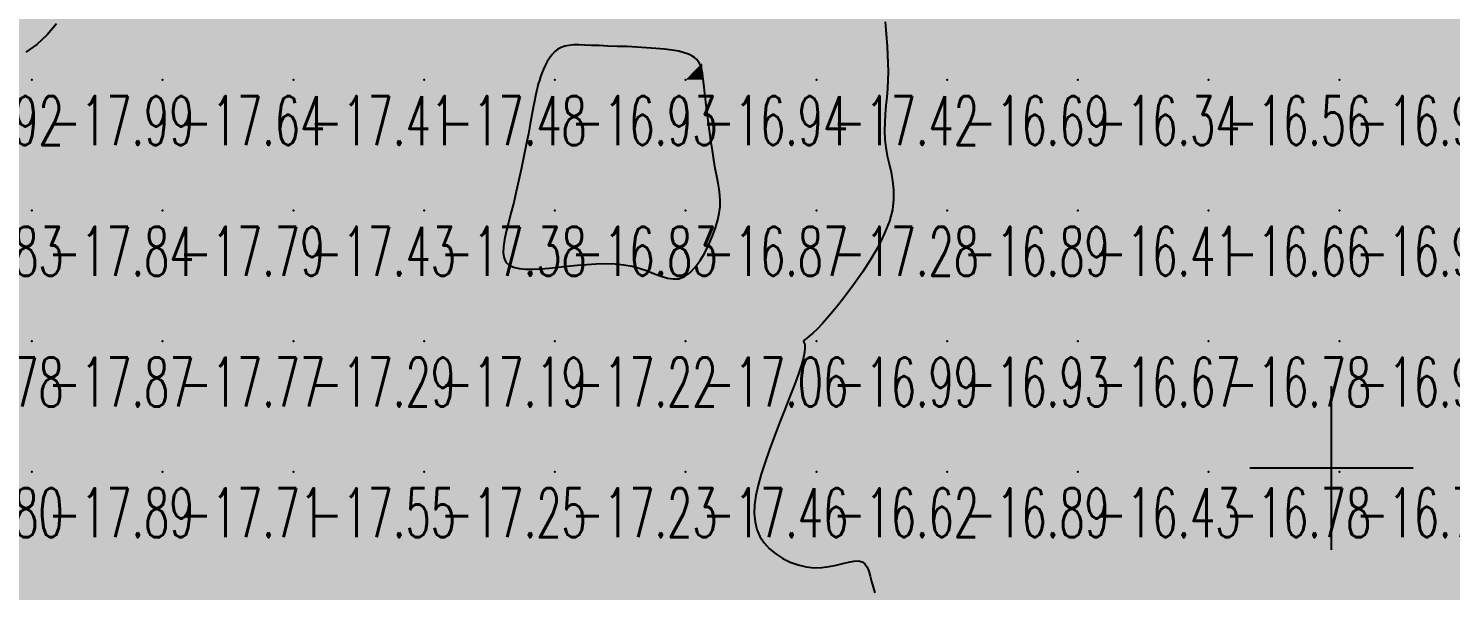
# Model space of a CAD drawing. Header units: millimetres. Extents: x 88261 to 90953, y 390274 to 392322.
# Drawn here: x 89400 to 89508.8, y 391238.2 to 391281.2 of the extents above; entities that cross this region are included whole.
import ezdxf
from ezdxf.enums import TextEntityAlignment as Align

# ---------------------------------------------------------------- set-up
doc = ezdxf.new("R2010")
doc.units = ezdxf.units.MM
doc.header["$LTSCALE"] = 25
for name, color, linetype in [('Carroyage(1)_Croix', 7, 'Continuous'), ('CN_03_00', 7, 'Continuous'), ('COTEAlt', 7, 'Continuous'), ('TN_COLORIAGE', 7, 'Continuous')]:
    doc.layers.add(name, color=color, linetype=linetype)
doc.styles.add('Simplex 1.0', font='Simplex.shx', dxfattribs={"width": 0.99, "height": 2.5})
doc.styles.get("Standard").update_dxf_attribs({"font": 'times.ttf'})

# ---------------------------------------------------------------- blocks, each defined once
blk = doc.blocks.new('COTE')
at = {"color": 0}
blk.add_point((0, 0), dxfattribs=at)
at = {"layer": 'COTEAlt'}
blk.add_attdef('ALT', text='', height=3.75, dxfattribs=at).set_placement((1.25, -1.25), align=Align.TOP_LEFT)

msp = doc.modelspace()

# ---------------------------------------------------------------- linework, layer by layer
at = {"layer": 'Carroyage(1)_Croix'}
for p, q in [((89499.65, 391241.29), (89499.65, 391253.79)), ((89493.4, 391247.54), (89505.9, 391247.54))]:
    msp.add_line(p, q, dxfattribs=at)
at = {"layer": 'CN_03_00', "flags": 128}
for points, elevation in [([(89402.13, 391281.52), (89401.41, 391280.68), (89400.63, 391279.94), (89399.78, 391279.34)], -18), ([(89465.52, 391281.68), (89465.56, 391281.05), (89465.61, 391280.42), (89465.66, 391279.78), (89465.69, 391279.15), (89465.72, 391278.5), (89465.73, 391277.86), (89465.72, 391277.21), (89465.68, 391276.56), (89465.63, 391275.91), (89465.57, 391275.26), (89465.52, 391274.61), (89465.48, 391273.96), (89465.47, 391273.32), (89465.49, 391272.68), (89465.55, 391272.05), (89465.67, 391271.43), (89465.81, 391270.8), (89465.96, 391270.17), (89466.08, 391269.51), (89466.16, 391268.81), (89466.16, 391268.07), (89466.06, 391267.28), (89465.84, 391266.42), (89465.47, 391265.49), (89464.99, 391264.51), (89464.41, 391263.51), (89463.77, 391262.51), (89463.1, 391261.55), (89462.43, 391260.65), (89461.79, 391259.84), (89461.21, 391259.15), (89460.72, 391258.59), (89460.3, 391258.16), (89459.97, 391257.84), (89459.71, 391257.62), (89459.51, 391257.46), (89459.38, 391257.36), (89459.29, 391257.3), (89459.26, 391257.26), (89459.26, 391257.22), (89459.29, 391257.17), (89459.33, 391257.08), (89459.36, 391256.93), (89459.37, 391256.71), (89459.35, 391256.4), (89459.26, 391255.98), (89459.11, 391255.43), (89458.88, 391254.73), (89458.58, 391253.91), (89458.23, 391253), (89457.84, 391252.02), (89457.44, 391251), (89457.04, 391249.97), (89456.66, 391248.95), (89456.32, 391247.98), (89456.02, 391247.07), (89455.79, 391246.22), (89455.62, 391245.44), (89455.52, 391244.71), (89455.5, 391244.04), (89455.56, 391243.42), (89455.7, 391242.84), (89455.93, 391242.31), (89456.26, 391241.81), (89456.67, 391241.36), (89457.15, 391240.96), (89457.68, 391240.62), (89458.25, 391240.34), (89458.85, 391240.12), (89459.46, 391239.98), (89460.07, 391239.91), (89460.66, 391239.92), (89461.22, 391240), (89461.76, 391240.1), (89462.26, 391240.23), (89462.71, 391240.34), (89463.12, 391240.41), (89463.46, 391240.43), (89463.75, 391240.37), (89463.96, 391240.21), (89464.13, 391239.96), (89464.25, 391239.64), (89464.36, 391239.27), (89464.46, 391238.86), (89464.58, 391238.43), (89464.73, 391238)], -17)]:
    msp.add_lwpolyline(points, dxfattribs=dict(at, elevation=elevation))
at = {"layer": 'CN_03_00', "elevation": -17, "flags": 128}
msp.add_lwpolyline([(89446.77, 391262.81), (89447.34, 391262.61), (89447.87, 391262.4), (89448.37, 391262.21), (89448.85, 391262.07), (89449.3, 391262), (89449.74, 391262.02), (89450.17, 391262.18), (89450.58, 391262.48), (89450.98, 391262.9), (89451.36, 391263.42), (89451.71, 391264.01), (89452.03, 391264.64), (89452.31, 391265.29), (89452.54, 391265.92), (89452.71, 391266.51), (89452.82, 391267.04), (89452.88, 391267.52), (89452.9, 391267.97), (89452.87, 391268.41), (89452.82, 391268.86), (89452.73, 391269.33), (89452.63, 391269.86), (89452.52, 391270.44), (89452.41, 391271.1), (89452.3, 391271.83), (89452.18, 391272.59), (89452.08, 391273.37), (89451.97, 391274.14), (89451.88, 391274.88), (89451.79, 391275.56), (89451.72, 391276.17), (89451.66, 391276.68), (89451.62, 391277.1), (89451.57, 391277.45), (89451.54, 391277.74), (89451.49, 391277.97), (89451.45, 391278.17), (89451.39, 391278.33), (89451.31, 391278.49), (89451.22, 391278.64), (89451.1, 391278.79), (89450.94, 391278.93), (89450.73, 391279.07), (89450.46, 391279.19), (89450.13, 391279.31), (89449.72, 391279.42), (89449.22, 391279.51), (89448.64, 391279.58), (89447.98, 391279.64), (89447.26, 391279.69), (89446.52, 391279.73), (89445.76, 391279.77), (89445.01, 391279.79), (89444.3, 391279.82), (89443.64, 391279.85), (89443.05, 391279.87), (89442.53, 391279.89), (89442.07, 391279.9), (89441.67, 391279.9), (89441.32, 391279.86), (89441, 391279.8), (89440.72, 391279.71), (89440.47, 391279.57), (89440.24, 391279.39), (89440.03, 391279.16), (89439.83, 391278.9), (89439.66, 391278.63), (89439.51, 391278.33), (89439.37, 391278.04), (89439.25, 391277.74), (89439.14, 391277.46), (89439.06, 391277.19), (89438.98, 391276.93), (89438.91, 391276.66), (89438.84, 391276.36), (89438.77, 391276.01), (89438.69, 391275.6), (89438.6, 391275.12), (89438.49, 391274.55), (89438.36, 391273.87), (89438.22, 391273.11), (89438.06, 391272.28), (89437.88, 391271.4), (89437.7, 391270.5), (89437.5, 391269.59), (89437.3, 391268.7), (89437.1, 391267.85), (89436.89, 391267.04), (89436.7, 391266.3), (89436.53, 391265.62), (89436.4, 391265.01), (89436.32, 391264.47), (89436.3, 391264), (89436.36, 391263.6), (89436.51, 391263.29), (89436.75, 391263.05), (89437.09, 391262.89), (89437.51, 391262.79), (89438, 391262.74), (89438.56, 391262.74), (89439.17, 391262.77), (89439.82, 391262.83), (89440.51, 391262.9), (89441.22, 391262.97), (89441.95, 391263.05), (89442.68, 391263.11), (89443.41, 391263.16), (89444.14, 391263.17), (89444.85, 391263.16), (89445.53, 391263.09), (89446.17, 391262.98), (89446.77, 391262.81)], close=True, dxfattribs=at)
at = {"layer": 'TN_COLORIAGE', "color": 203}
for points in [[(89400.25, 391287.24, -18), (89391.92, 391278.91, -18), (89390.25, 391287.24, -18), (89390.25, 391279.66, -18)], [(89391.92, 391278.91, -18.41), (89400.25, 391277.47, -18.41), (89400.25, 391287.24, -18.41)], [(89405.79, 391287.24, -18.41), (89400.25, 391277.47, -18.41), (89400.25, 391287.24, -18.41)]]:
    msp.add_solid(points, dxfattribs=at)
at = {"layer": 'TN_COLORIAGE', "color": 193}
for points in [[(89400.25, 391277.24, -17.67), (89410.25, 391277.24, -17.67), (89410.25, 391287.24, -17.67)], [(89400.25, 391277.47, -17.67), (89405.79, 391287.24, -17.67), (89400.25, 391277.24, -17.67), (89410.25, 391287.24, -17.67)], [(89410.25, 391277.24, -17.45), (89420.25, 391277.24, -17.45), (89420.25, 391287.24, -17.45)], [(89410.25, 391287.24, -17.45), (89410.25, 391277.24, -17.45), (89420.25, 391287.24, -17.45)], [(89420.25, 391277.24, -17.83), (89430.25, 391277.24, -17.83), (89430.25, 391287.24, -17.83)], [(89420.25, 391287.24, -17.83), (89420.25, 391277.24, -17.83), (89430.25, 391287.24, -17.83)], [(89430.25, 391277.24, -17), (89438.98, 391277.24, -17), (89440.25, 391287.24, -17), (89440.25, 391280.09, -17)], [(89430.25, 391287.24, -17.17), (89430.25, 391277.24, -17.17), (89440.25, 391287.24, -17.17)], [(89450.25, 391287.24, -17), (89442.84, 391279.83, -17), (89440.25, 391287.24, -17), (89440.25, 391280.09, -17)], [(89442.84, 391279.83, -17.2), (89450.25, 391279.68, -17.2), (89450.25, 391287.24, -17.2)], [(89460.25, 391287.24, -17), (89451.51, 391278.51, -17), (89450.25, 391287.24, -17), (89450.25, 391279.68, -17)], [(89460.25, 391287.24, -17), (89451.51, 391278.51, -17), (89460.25, 391277.24, -17), (89451.57, 391277.24, -17)], [(89460.25, 391287.24, -17), (89465.47, 391287.24, -17), (89460.25, 391277.24, -17), (89465.36, 391282.35, -17)], [(89465.36, 391282.35, -17.42), (89466, 391277.24, -17.42), (89460.25, 391277.24, -17.42)], [(89400.25, 391277.47, -17.92), (89391.92, 391278.91, -17.92), (89400.25, 391277.24, -17.92), (89390.25, 391277.24, -17.92)], [(89390.25, 391267.24, -17.99), (89400.25, 391267.24, -17.99), (89400.25, 391277.24, -17.99)], [(89390.25, 391277.24, -17.99), (89390.25, 391267.24, -17.99), (89400.25, 391277.24, -17.99)], [(89400.25, 391267.24, -17.64), (89410.25, 391267.24, -17.64), (89410.25, 391277.24, -17.64)], [(89400.25, 391277.24, -17.64), (89400.25, 391267.24, -17.64), (89410.25, 391277.24, -17.64)], [(89410.25, 391267.24, -17.41), (89420.25, 391267.24, -17.41), (89420.25, 391277.24, -17.41)], [(89410.25, 391277.24, -17.41), (89410.25, 391267.24, -17.41), (89420.25, 391277.24, -17.41)], [(89420.25, 391267.24, -17.48), (89430.25, 391267.24, -17.48), (89430.25, 391277.24, -17.48)], [(89420.25, 391277.24, -17.48), (89420.25, 391267.24, -17.48), (89430.25, 391277.24, -17.48)], [(89430.25, 391277.24, -17), (89438.98, 391277.24, -17), (89430.25, 391267.24, -17), (89438.71, 391275.71, -17)], [(89452.55, 391269.54, -17.42), (89451.57, 391277.24, -17.42), (89460.25, 391277.24, -17.42)], [(89460.25, 391277.24, -17), (89452.55, 391269.54, -17), (89460.25, 391267.24, -17), (89453.37, 391267.24, -17)], [(89460.25, 391277.24, -17), (89466, 391277.24, -17), (89460.25, 391267.24, -17), (89464.97, 391271.96, -17)], [(89437.11, 391267.24, -17.38), (89438.71, 391275.71, -17.38), (89430.25, 391267.24, -17.38)], [(89464.97, 391271.96, -17.28), (89467.46, 391267.24, -17.28), (89460.25, 391267.24, -17.28)], [(89390.25, 391257.24, -17.84), (89400.25, 391257.24, -17.84), (89400.25, 391267.24, -17.84)], [(89390.25, 391267.24, -17.84), (89390.25, 391257.24, -17.84), (89400.25, 391267.24, -17.84)], [(89400.25, 391257.24, -17.79), (89410.25, 391257.24, -17.79), (89410.25, 391267.24, -17.79)], [(89400.25, 391267.24, -17.79), (89400.25, 391257.24, -17.79), (89410.25, 391267.24, -17.79)], [(89410.25, 391257.24, -17.43), (89420.25, 391257.24, -17.43), (89420.25, 391267.24, -17.43)], [(89410.25, 391267.24, -17.43), (89410.25, 391257.24, -17.43), (89420.25, 391267.24, -17.43)], [(89420.25, 391257.24, -17.38), (89430.25, 391257.24, -17.38), (89430.25, 391267.24, -17.38)], [(89420.25, 391267.24, -17.38), (89420.25, 391257.24, -17.38), (89430.25, 391267.24, -17.38)], [(89430.25, 391267.24, -17), (89437.11, 391267.24, -17), (89430.25, 391257.24, -17), (89435.42, 391262.41, -17)], [(89460.25, 391267.24, -17), (89460.25, 391257.6, -17), (89450.25, 391257.24, -17), (89458.82, 391257.24, -17)], [(89460.25, 391267.24, -17), (89453.37, 391267.24, -17), (89450.25, 391257.24, -17), (89450.25, 391260.55, -17)], [(89467.46, 391267.24, -17.28), (89460.25, 391257.6, -17.28), (89460.25, 391267.24, -17.28)], [(89440.25, 391257.24, -17), (89440.25, 391262.84, -17), (89430.25, 391257.24, -17), (89435.42, 391262.41, -17)], [(89440.25, 391257.24, -17), (89446.63, 391263.62, -17), (89450.25, 391257.24, -17), (89450.25, 391260.55, -17)], [(89440.25, 391262.84, -17.22), (89446.63, 391263.62, -17.22), (89440.25, 391257.24, -17.22)], [(89390.25, 391247.24, -17.87), (89400.25, 391247.24, -17.87), (89400.25, 391257.24, -17.87)], [(89390.25, 391257.24, -17.87), (89390.25, 391247.24, -17.87), (89400.25, 391257.24, -17.87)], [(89400.25, 391247.24, -17.77), (89410.25, 391247.24, -17.77), (89410.25, 391257.24, -17.77)], [(89400.25, 391257.24, -17.77), (89400.25, 391247.24, -17.77), (89410.25, 391257.24, -17.77)], [(89410.25, 391247.24, -17.29), (89420.25, 391247.24, -17.29), (89420.25, 391257.24, -17.29)], [(89410.25, 391257.24, -17.29), (89410.25, 391247.24, -17.29), (89420.25, 391257.24, -17.29)], [(89420.25, 391247.24, -17.19), (89430.25, 391247.24, -17.19), (89430.25, 391257.24, -17.19)], [(89420.25, 391257.24, -17.19), (89420.25, 391247.24, -17.19), (89430.25, 391257.24, -17.19)], [(89430.25, 391247.24, -17.22), (89440.25, 391247.24, -17.22), (89440.25, 391257.24, -17.22)], [(89430.25, 391257.24, -17.22), (89430.25, 391247.24, -17.22), (89440.25, 391257.24, -17.22)], [(89440.25, 391247.24, -17.06), (89450.25, 391247.24, -17.06), (89450.25, 391257.24, -17.06)], [(89440.25, 391257.24, -17.06), (89440.25, 391247.24, -17.06), (89450.25, 391257.24, -17.06)], [(89450.25, 391247.24, -17), (89460.03, 391257.02, -17), (89450.25, 391257.24, -17), (89458.82, 391257.24, -17)], [(89455.74, 391247.24, -17.46), (89460.03, 391257.02, -17.46), (89450.25, 391247.24, -17.46)], [(89394.77, 391241.76, -17.8), (89390.25, 391240.43, -17.8), (89400.25, 391247.24, -17.8), (89390.25, 391247.24, -17.8)], [(89394.77, 391241.76, -17.59), (89392.11, 391237.24, -17.59), (89400.25, 391247.24, -17.59), (89400.25, 391237.24, -17.59)], [(89400.25, 391237.24, -17.71), (89410.25, 391237.24, -17.71), (89410.25, 391247.24, -17.71)], [(89400.25, 391247.24, -17.71), (89400.25, 391237.24, -17.71), (89410.25, 391247.24, -17.71)], [(89410.25, 391237.24, -17.55), (89420.25, 391237.24, -17.55), (89420.25, 391247.24, -17.55)], [(89410.25, 391247.24, -17.55), (89410.25, 391237.24, -17.55), (89420.25, 391247.24, -17.55)], [(89420.25, 391237.24, -17.25), (89430.25, 391237.24, -17.25), (89430.25, 391247.24, -17.25)], [(89420.25, 391247.24, -17.25), (89420.25, 391237.24, -17.25), (89430.25, 391247.24, -17.25)], [(89430.25, 391237.24, -17.23), (89440.25, 391237.24, -17.23), (89440.25, 391247.24, -17.23)], [(89430.25, 391247.24, -17.23), (89430.25, 391237.24, -17.23), (89440.25, 391247.24, -17.23)], [(89440.25, 391237.24, -17.46), (89450.25, 391237.24, -17.46), (89450.25, 391247.24, -17.46)], [(89440.25, 391247.24, -17.46), (89440.25, 391237.24, -17.46), (89450.25, 391247.24, -17.46)], [(89450.25, 391247.24, -17), (89455.74, 391247.24, -17), (89450.25, 391237.24, -17), (89454.9, 391241.89, -17)], [(89450.25, 391237.24, -17), (89454.9, 391241.89, -17), (89460.25, 391237.24, -17), (89460.25, 391239.02, -17)], [(89464.24, 391237.24, -17.08), (89464.5, 391241.49, -17.08), (89460.25, 391237.24, -17.08)], [(89460.25, 391239.02, -17.08), (89464.5, 391241.49, -17.08), (89460.25, 391237.24, -17.08)]]:
    msp.add_solid(points, dxfattribs=at)
at = {"layer": 'TN_COLORIAGE', "color": 183}
for points in [[(89466, 391277.24, -16.6), (89465.36, 391282.35, -16.6), (89470.25, 391277.24, -16.6), (89470.25, 391287.24, -16.6)], [(89470.25, 391277.24, -16.98), (89480.25, 391277.24, -16.98), (89480.25, 391287.24, -16.98)], [(89470.25, 391287.24, -16.98), (89470.25, 391277.24, -16.98), (89480.25, 391287.24, -16.98)], [(89489.97, 391287.24, -16.34), (89490.24, 391287.23, -16.34), (89480.25, 391287.24, -16.34), (89480.25, 391277.24, -16.34)], [(89490.25, 391287.22, -16.34), (89490.24, 391287.23, -16.34), (89490.25, 391277.24, -16.34), (89480.25, 391277.24, -16.34)], [(89490.25, 391277.24, -16.62), (89500.25, 391277.24, -16.62), (89500.25, 391287.24, -16.62)], [(89490.27, 391287.24, -16.56), (89490.25, 391287.22, -16.56), (89500.25, 391287.24, -16.56), (89490.25, 391277.24, -16.56)], [(89500.25, 391277.24, -16.81), (89510.25, 391277.24, -16.81), (89510.25, 391287.24, -16.81)], [(89500.25, 391287.24, -16.81), (89500.25, 391277.24, -16.81), (89510.25, 391287.24, -16.81)], [(89440.25, 391280.09, -16.93), (89438.98, 391277.24, -16.93), (89440.25, 391277.24, -16.93)], [(89440.25, 391280.09, -16.93), (89442.84, 391279.83, -16.93), (89440.25, 391277.24, -16.93)], [(89450.25, 391279.68, -16.93), (89442.84, 391279.83, -16.93), (89450.25, 391277.24, -16.93), (89440.25, 391277.24, -16.93)], [(89450.25, 391279.68, -16.94), (89451.51, 391278.51, -16.94), (89450.25, 391277.24, -16.94)], [(89451.57, 391277.24, -16.94), (89451.51, 391278.51, -16.94), (89450.25, 391277.24, -16.94)], [(89438.71, 391275.71, -16.83), (89437.11, 391267.24, -16.83), (89440.25, 391277.24, -16.83), (89440.25, 391267.24, -16.83)], [(89438.71, 391275.71, -16.93), (89438.98, 391277.24, -16.93), (89440.25, 391277.24, -16.93)], [(89440.25, 391267.24, -16.94), (89450.25, 391267.24, -16.94), (89450.25, 391277.24, -16.94)], [(89440.25, 391277.24, -16.94), (89440.25, 391267.24, -16.94), (89450.25, 391277.24, -16.94)], [(89451.57, 391277.24, -16.87), (89452.55, 391269.54, -16.87), (89450.25, 391277.24, -16.87), (89450.25, 391267.24, -16.87)], [(89467.46, 391267.24, -16.69), (89464.97, 391271.96, -16.69), (89470.25, 391267.24, -16.69), (89470.25, 391277.24, -16.69)], [(89464.97, 391271.96, -16.69), (89466, 391277.24, -16.69), (89470.25, 391277.24, -16.69)], [(89470.25, 391267.24, -16.34), (89480.25, 391267.24, -16.34), (89480.25, 391277.24, -16.34)], [(89470.25, 391277.24, -16.34), (89470.25, 391267.24, -16.34), (89480.25, 391277.24, -16.34)], [(89480.25, 391267.24, -16.56), (89490.25, 391267.24, -16.56), (89490.25, 391277.24, -16.56)], [(89480.25, 391277.24, -16.56), (89480.25, 391267.24, -16.56), (89490.25, 391277.24, -16.56)], [(89490.25, 391267.24, -16.93), (89500.25, 391267.24, -16.93), (89500.25, 391277.24, -16.93)], [(89490.25, 391277.24, -16.93), (89490.25, 391267.24, -16.93), (89500.25, 391277.24, -16.93)], [(89500.25, 391267.24, -16.79), (89510.25, 391267.24, -16.79), (89510.25, 391277.24, -16.79)], [(89500.25, 391277.24, -16.79), (89500.25, 391267.24, -16.79), (89510.25, 391277.24, -16.79)], [(89453.37, 391267.24, -16.87), (89452.55, 391269.54, -16.87), (89450.25, 391267.24, -16.87)], [(89435.42, 391262.41, -16.83), (89440.25, 391262.84, -16.83), (89440.25, 391267.24, -16.83)], [(89435.42, 391262.41, -16.83), (89437.11, 391267.24, -16.83), (89440.25, 391267.24, -16.83)], [(89446.63, 391263.62, -16.83), (89440.25, 391262.84, -16.83), (89450.25, 391267.24, -16.83), (89440.25, 391267.24, -16.83)], [(89450.25, 391260.55, -16.87), (89446.63, 391263.62, -16.87), (89450.25, 391267.24, -16.87)], [(89450.25, 391260.55, -16.87), (89453.37, 391267.24, -16.87), (89450.25, 391267.24, -16.87)], [(89460.25, 391257.24, -16.89), (89470.25, 391257.24, -16.89), (89470.25, 391267.24, -16.89)], [(89460.25, 391257.6, -16.89), (89467.46, 391267.24, -16.89), (89460.25, 391257.24, -16.89), (89470.25, 391267.24, -16.89)], [(89470.25, 391257.24, -16.41), (89480.25, 391257.24, -16.41), (89480.25, 391267.24, -16.41)], [(89470.25, 391267.24, -16.41), (89470.25, 391257.24, -16.41), (89480.25, 391267.24, -16.41)], [(89480.25, 391257.24, -16.66), (89490.25, 391257.24, -16.66), (89490.25, 391267.24, -16.66)], [(89480.25, 391267.24, -16.66), (89480.25, 391257.24, -16.66), (89490.25, 391267.24, -16.66)], [(89490.25, 391257.24, -16.9), (89500.25, 391257.24, -16.9), (89500.25, 391267.24, -16.9)], [(89490.25, 391267.24, -16.9), (89490.25, 391257.24, -16.9), (89500.25, 391267.24, -16.9)], [(89500.25, 391257.24, -16.59), (89510.25, 391257.24, -16.59), (89510.25, 391267.24, -16.59)], [(89500.25, 391267.24, -16.59), (89500.25, 391257.24, -16.59), (89510.25, 391267.24, -16.59)], [(89458.82, 391257.24, -16.99), (89460.25, 391257.6, -16.99), (89460.25, 391257.24, -16.99)], [(89460.03, 391257.02, -16.62), (89455.74, 391247.24, -16.62), (89460.25, 391257.24, -16.62), (89460.25, 391247.24, -16.62)], [(89458.82, 391257.24, -16.99), (89460.03, 391257.02, -16.99), (89460.25, 391257.24, -16.99)], [(89460.25, 391247.24, -16.93), (89470.25, 391247.24, -16.93), (89470.25, 391257.24, -16.93)], [(89460.25, 391257.24, -16.93), (89460.25, 391247.24, -16.93), (89470.25, 391257.24, -16.93)], [(89470.25, 391247.24, -16.67), (89480.25, 391247.24, -16.67), (89480.25, 391257.24, -16.67)], [(89470.25, 391257.24, -16.67), (89470.25, 391247.24, -16.67), (89480.25, 391257.24, -16.67)], [(89480.25, 391247.24, -16.78), (89490.25, 391247.24, -16.78), (89490.25, 391257.24, -16.78)], [(89480.25, 391257.24, -16.78), (89480.25, 391247.24, -16.78), (89490.25, 391257.24, -16.78)], [(89490.25, 391247.24, -16.94), (89500.25, 391247.24, -16.94), (89500.25, 391257.24, -16.94)], [(89490.25, 391257.24, -16.94), (89490.25, 391247.24, -16.94), (89500.25, 391257.24, -16.94)], [(89500.25, 391247.24, -16.54), (89510.25, 391247.24, -16.54), (89510.25, 391257.24, -16.54)], [(89500.25, 391257.24, -16.54), (89500.25, 391247.24, -16.54), (89510.25, 391257.24, -16.54)], [(89460.25, 391239.02, -16.62), (89454.9, 391241.89, -16.62), (89460.25, 391247.24, -16.62)], [(89454.9, 391241.89, -16.62), (89455.74, 391247.24, -16.62), (89460.25, 391247.24, -16.62)], [(89464.5, 391241.49, -16.62), (89460.25, 391239.02, -16.62), (89470.25, 391247.24, -16.62), (89460.25, 391247.24, -16.62)], [(89464.5, 391241.49, -16.88), (89464.24, 391237.24, -16.88), (89470.25, 391247.24, -16.88), (89470.25, 391237.24, -16.88)], [(89470.25, 391237.24, -16.43), (89480.25, 391237.24, -16.43), (89480.25, 391247.24, -16.43)], [(89470.25, 391247.24, -16.43), (89470.25, 391237.24, -16.43), (89480.25, 391247.24, -16.43)], [(89480.25, 391237.24, -16.78), (89490.25, 391237.24, -16.78), (89490.25, 391247.24, -16.78)], [(89480.25, 391247.24, -16.78), (89480.25, 391237.24, -16.78), (89490.25, 391247.24, -16.78)], [(89490.25, 391237.24, -16.7), (89500.25, 391237.24, -16.7), (89500.25, 391247.24, -16.7)], [(89490.25, 391247.24, -16.7), (89490.25, 391237.24, -16.7), (89500.25, 391247.24, -16.7)], [(89500.25, 391237.24, -16.51), (89510.25, 391237.24, -16.51), (89510.25, 391247.24, -16.51)], [(89500.25, 391247.24, -16.51), (89500.25, 391237.24, -16.51), (89510.25, 391247.24, -16.51)]]:
    msp.add_solid(points, dxfattribs=at)

# ---------------------------------------------------------------- block references
at = {"layer": 'COTEAlt'}
ref = msp.add_blockref('COTE', (89390.25, 391277.24), dxfattribs=at)
ref.add_attrib('ALT', '-17.92', dxfattribs={"height": 3.75, "style": 'Simplex 1.0', "width": 0.6}).set_placement((89391.5, 391275.99), align=Align.TOP_LEFT)
ref = msp.add_blockref('COTE', (89400.25, 391277.24), dxfattribs=at)
ref.add_attrib('ALT', '-17.99', dxfattribs={"height": 3.75, "style": 'Simplex 1.0', "width": 0.6}).set_placement((89401.5, 391275.99), align=Align.TOP_LEFT)
ref = msp.add_blockref('COTE', (89410.25, 391277.24), dxfattribs=at)
ref.add_attrib('ALT', '-17.64', dxfattribs={"height": 3.75, "style": 'Simplex 1.0', "width": 0.6}).set_placement((89411.5, 391275.99), align=Align.TOP_LEFT)
ref = msp.add_blockref('COTE', (89420.25, 391277.24), dxfattribs=at)
ref.add_attrib('ALT', '-17.41', dxfattribs={"height": 3.75, "style": 'Simplex 1.0', "width": 0.6}).set_placement((89421.5, 391275.99), align=Align.TOP_LEFT)
ref = msp.add_blockref('COTE', (89430.25, 391277.24), dxfattribs=at)
ref.add_attrib('ALT', '-17.48', dxfattribs={"height": 3.75, "style": 'Simplex 1.0', "width": 0.6}).set_placement((89431.5, 391275.99), align=Align.TOP_LEFT)
ref = msp.add_blockref('COTE', (89440.25, 391277.24), dxfattribs=at)
ref.add_attrib('ALT', '-16.93', dxfattribs={"height": 3.75, "style": 'Simplex 1.0', "width": 0.6}).set_placement((89441.5, 391275.99), align=Align.TOP_LEFT)
ref = msp.add_blockref('COTE', (89450.25, 391277.24), dxfattribs=at)
ref.add_attrib('ALT', '-16.94', dxfattribs={"height": 3.75, "style": 'Simplex 1.0', "width": 0.6}).set_placement((89451.5, 391275.99), align=Align.TOP_LEFT)
ref = msp.add_blockref('COTE', (89460.25, 391277.24), dxfattribs=at)
ref.add_attrib('ALT', '-17.42', dxfattribs={"height": 3.75, "style": 'Simplex 1.0', "width": 0.6}).set_placement((89461.5, 391275.99), align=Align.TOP_LEFT)
ref = msp.add_blockref('COTE', (89470.25, 391277.24), dxfattribs=at)
ref.add_attrib('ALT', '-16.69', dxfattribs={"height": 3.75, "style": 'Simplex 1.0', "width": 0.6}).set_placement((89471.5, 391275.99), align=Align.TOP_LEFT)
ref = msp.add_blockref('COTE', (89480.25, 391277.24), dxfattribs=at)
ref.add_attrib('ALT', '-16.34', dxfattribs={"height": 3.75, "style": 'Simplex 1.0', "width": 0.6}).set_placement((89481.5, 391275.99), align=Align.TOP_LEFT)
ref = msp.add_blockref('COTE', (89490.25, 391277.24), dxfattribs=at)
ref.add_attrib('ALT', '-16.56', dxfattribs={"height": 3.75, "style": 'Simplex 1.0', "width": 0.6}).set_placement((89491.5, 391275.99), align=Align.TOP_LEFT)
ref = msp.add_blockref('COTE', (89500.25, 391277.24), dxfattribs=at)
ref.add_attrib('ALT', '-16.93', dxfattribs={"height": 3.75, "style": 'Simplex 1.0', "width": 0.6}).set_placement((89501.5, 391275.99), align=Align.TOP_LEFT)
ref = msp.add_blockref('COTE', (89390.25, 391267.24), dxfattribs=at)
ref.add_attrib('ALT', '-17.83', dxfattribs={"height": 3.75, "style": 'Simplex 1.0', "width": 0.6}).set_placement((89391.5, 391265.99), align=Align.TOP_LEFT)
ref = msp.add_blockref('COTE', (89400.25, 391267.24), dxfattribs=at)
ref.add_attrib('ALT', '-17.84', dxfattribs={"height": 3.75, "style": 'Simplex 1.0', "width": 0.6}).set_placement((89401.5, 391265.99), align=Align.TOP_LEFT)
ref = msp.add_blockref('COTE', (89410.25, 391267.24), dxfattribs=at)
ref.add_attrib('ALT', '-17.79', dxfattribs={"height": 3.75, "style": 'Simplex 1.0', "width": 0.6}).set_placement((89411.5, 391265.99), align=Align.TOP_LEFT)
ref = msp.add_blockref('COTE', (89420.25, 391267.24), dxfattribs=at)
ref.add_attrib('ALT', '-17.43', dxfattribs={"height": 3.75, "style": 'Simplex 1.0', "width": 0.6}).set_placement((89421.5, 391265.99), align=Align.TOP_LEFT)
ref = msp.add_blockref('COTE', (89430.25, 391267.24), dxfattribs=at)
ref.add_attrib('ALT', '-17.38', dxfattribs={"height": 3.75, "style": 'Simplex 1.0', "width": 0.6}).set_placement((89431.5, 391265.99), align=Align.TOP_LEFT)
ref = msp.add_blockref('COTE', (89440.25, 391267.24), dxfattribs=at)
ref.add_attrib('ALT', '-16.83', dxfattribs={"height": 3.75, "style": 'Simplex 1.0', "width": 0.6}).set_placement((89441.5, 391265.99), align=Align.TOP_LEFT)
ref = msp.add_blockref('COTE', (89450.25, 391267.24), dxfattribs=at)
ref.add_attrib('ALT', '-16.87', dxfattribs={"height": 3.75, "style": 'Simplex 1.0', "width": 0.6}).set_placement((89451.5, 391265.99), align=Align.TOP_LEFT)
ref = msp.add_blockref('COTE', (89460.25, 391267.24), dxfattribs=at)
ref.add_attrib('ALT', '-17.28', dxfattribs={"height": 3.75, "style": 'Simplex 1.0', "width": 0.6}).set_placement((89461.5, 391265.99), align=Align.TOP_LEFT)
ref = msp.add_blockref('COTE', (89470.25, 391267.24), dxfattribs=at)
ref.add_attrib('ALT', '-16.89', dxfattribs={"height": 3.75, "style": 'Simplex 1.0', "width": 0.6}).set_placement((89471.5, 391265.99), align=Align.TOP_LEFT)
ref = msp.add_blockref('COTE', (89480.25, 391267.24), dxfattribs=at)
ref.add_attrib('ALT', '-16.41', dxfattribs={"height": 3.75, "style": 'Simplex 1.0', "width": 0.6}).set_placement((89481.5, 391265.99), align=Align.TOP_LEFT)
ref = msp.add_blockref('COTE', (89490.25, 391267.24), dxfattribs=at)
ref.add_attrib('ALT', '-16.66', dxfattribs={"height": 3.75, "style": 'Simplex 1.0', "width": 0.6}).set_placement((89491.5, 391265.99), align=Align.TOP_LEFT)
ref = msp.add_blockref('COTE', (89500.25, 391267.24), dxfattribs=at)
ref.add_attrib('ALT', '-16.90', dxfattribs={"height": 3.75, "style": 'Simplex 1.0', "width": 0.6}).set_placement((89501.5, 391265.99), align=Align.TOP_LEFT)
ref = msp.add_blockref('COTE', (89390.25, 391257.24), dxfattribs=at)
ref.add_attrib('ALT', '-17.78', dxfattribs={"height": 3.75, "style": 'Simplex 1.0', "width": 0.6}).set_placement((89391.5, 391255.99), align=Align.TOP_LEFT)
ref = msp.add_blockref('COTE', (89400.25, 391257.24), dxfattribs=at)
ref.add_attrib('ALT', '-17.87', dxfattribs={"height": 3.75, "style": 'Simplex 1.0', "width": 0.6}).set_placement((89401.5, 391255.99), align=Align.TOP_LEFT)
ref = msp.add_blockref('COTE', (89410.25, 391257.24), dxfattribs=at)
ref.add_attrib('ALT', '-17.77', dxfattribs={"height": 3.75, "style": 'Simplex 1.0', "width": 0.6}).set_placement((89411.5, 391255.99), align=Align.TOP_LEFT)
ref = msp.add_blockref('COTE', (89420.25, 391257.24), dxfattribs=at)
ref.add_attrib('ALT', '-17.29', dxfattribs={"height": 3.75, "style": 'Simplex 1.0', "width": 0.6}).set_placement((89421.5, 391255.99), align=Align.TOP_LEFT)
ref = msp.add_blockref('COTE', (89430.25, 391257.24), dxfattribs=at)
ref.add_attrib('ALT', '-17.19', dxfattribs={"height": 3.75, "style": 'Simplex 1.0', "width": 0.6}).set_placement((89431.5, 391255.99), align=Align.TOP_LEFT)
ref = msp.add_blockref('COTE', (89440.25, 391257.24), dxfattribs=at)
ref.add_attrib('ALT', '-17.22', dxfattribs={"height": 3.75, "style": 'Simplex 1.0', "width": 0.6}).set_placement((89441.5, 391255.99), align=Align.TOP_LEFT)
ref = msp.add_blockref('COTE', (89450.25, 391257.24), dxfattribs=at)
ref.add_attrib('ALT', '-17.06', dxfattribs={"height": 3.75, "style": 'Simplex 1.0', "width": 0.6}).set_placement((89451.5, 391255.99), align=Align.TOP_LEFT)
ref = msp.add_blockref('COTE', (89460.25, 391257.24), dxfattribs=at)
ref.add_attrib('ALT', '-16.99', dxfattribs={"height": 3.75, "style": 'Simplex 1.0', "width": 0.6}).set_placement((89461.5, 391255.99), align=Align.TOP_LEFT)
ref = msp.add_blockref('COTE', (89470.25, 391257.24), dxfattribs=at)
ref.add_attrib('ALT', '-16.93', dxfattribs={"height": 3.75, "style": 'Simplex 1.0', "width": 0.6}).set_placement((89471.5, 391255.99), align=Align.TOP_LEFT)
ref = msp.add_blockref('COTE', (89480.25, 391257.24), dxfattribs=at)
ref.add_attrib('ALT', '-16.67', dxfattribs={"height": 3.75, "style": 'Simplex 1.0', "width": 0.6}).set_placement((89481.5, 391255.99), align=Align.TOP_LEFT)
ref = msp.add_blockref('COTE', (89490.25, 391257.24), dxfattribs=at)
ref.add_attrib('ALT', '-16.78', dxfattribs={"height": 3.75, "style": 'Simplex 1.0', "width": 0.6}).set_placement((89491.5, 391255.99), align=Align.TOP_LEFT)
ref = msp.add_blockref('COTE', (89500.25, 391257.24), dxfattribs=at)
ref.add_attrib('ALT', '-16.94', dxfattribs={"height": 3.75, "style": 'Simplex 1.0', "width": 0.6}).set_placement((89501.5, 391255.99), align=Align.TOP_LEFT)
ref = msp.add_blockref('COTE', (89390.25, 391247.24), dxfattribs=at)
ref.add_attrib('ALT', '-17.80', dxfattribs={"height": 3.75, "style": 'Simplex 1.0', "width": 0.6}).set_placement((89391.5, 391245.99), align=Align.TOP_LEFT)
ref = msp.add_blockref('COTE', (89400.25, 391247.24), dxfattribs=at)
ref.add_attrib('ALT', '-17.89', dxfattribs={"height": 3.75, "style": 'Simplex 1.0', "width": 0.6}).set_placement((89401.5, 391245.99), align=Align.TOP_LEFT)
ref = msp.add_blockref('COTE', (89410.25, 391247.24), dxfattribs=at)
ref.add_attrib('ALT', '-17.71', dxfattribs={"height": 3.75, "style": 'Simplex 1.0', "width": 0.6}).set_placement((89411.5, 391245.99), align=Align.TOP_LEFT)
ref = msp.add_blockref('COTE', (89420.25, 391247.24), dxfattribs=at)
ref.add_attrib('ALT', '-17.55', dxfattribs={"height": 3.75, "style": 'Simplex 1.0', "width": 0.6}).set_placement((89421.5, 391245.99), align=Align.TOP_LEFT)
ref = msp.add_blockref('COTE', (89430.25, 391247.24), dxfattribs=at)
ref.add_attrib('ALT', '-17.25', dxfattribs={"height": 3.75, "style": 'Simplex 1.0', "width": 0.6}).set_placement((89431.5, 391245.99), align=Align.TOP_LEFT)
ref = msp.add_blockref('COTE', (89440.25, 391247.24), dxfattribs=at)
ref.add_attrib('ALT', '-17.23', dxfattribs={"height": 3.75, "style": 'Simplex 1.0', "width": 0.6}).set_placement((89441.5, 391245.99), align=Align.TOP_LEFT)
ref = msp.add_blockref('COTE', (89450.25, 391247.24), dxfattribs=at)
ref.add_attrib('ALT', '-17.46', dxfattribs={"height": 3.75, "style": 'Simplex 1.0', "width": 0.6}).set_placement((89451.5, 391245.99), align=Align.TOP_LEFT)
ref = msp.add_blockref('COTE', (89460.25, 391247.24), dxfattribs=at)
ref.add_attrib('ALT', '-16.62', dxfattribs={"height": 3.75, "style": 'Simplex 1.0', "width": 0.6}).set_placement((89461.5, 391245.99), align=Align.TOP_LEFT)
ref = msp.add_blockref('COTE', (89470.25, 391247.24), dxfattribs=at)
ref.add_attrib('ALT', '-16.89', dxfattribs={"height": 3.75, "style": 'Simplex 1.0', "width": 0.6}).set_placement((89471.5, 391245.99), align=Align.TOP_LEFT)
ref = msp.add_blockref('COTE', (89480.25, 391247.24), dxfattribs=at)
ref.add_attrib('ALT', '-16.43', dxfattribs={"height": 3.75, "style": 'Simplex 1.0', "width": 0.6}).set_placement((89481.5, 391245.99), align=Align.TOP_LEFT)
ref = msp.add_blockref('COTE', (89490.25, 391247.24), dxfattribs=at)
ref.add_attrib('ALT', '-16.78', dxfattribs={"height": 3.75, "style": 'Simplex 1.0', "width": 0.6}).set_placement((89491.5, 391245.99), align=Align.TOP_LEFT)
ref = msp.add_blockref('COTE', (89500.25, 391247.24), dxfattribs=at)
ref.add_attrib('ALT', '-16.70', dxfattribs={"height": 3.75, "style": 'Simplex 1.0', "width": 0.6}).set_placement((89501.5, 391245.99), align=Align.TOP_LEFT)

doc.saveas('drawing.dxf')
